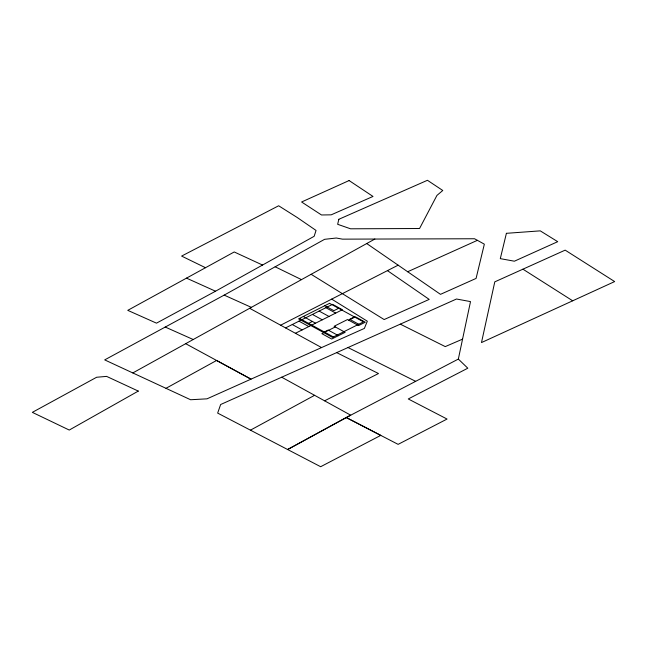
<?xml version="1.0" encoding="UTF-8"?>
<svg xmlns="http://www.w3.org/2000/svg" width="647" height="647" viewBox="0 0 647 647"><rect width="100%" height="100%" fill="white"/><g stroke="black" fill="none" stroke-linecap="round" stroke-linejoin="round"><path stroke-width="0.97" d="M458.343 359.077L467.805 368.2L408.273 398.964L447.053 419.046L398.123 444.36L346.234 417.525L458.343 359.077L470.506 301.599L456.491 299.011L220.643 404.521L217.659 413.101L320.653 466.713L380.784 435.382L346.234 417.525L287.632 449.511L350.706 415.188L281.696 377.201M262.545 265.044L234.222 251.966L127.758 310.35L156.493 323.16L215.524 291.215L314.143 236.309L316.051 230.445L297.143 217.457L278.647 205.77L181.605 256.083L205.503 267.712M331.693 299.116L367.318 321.203L364.366 328.417L207.032 398.827L190.59 399.741L104.685 359.894L224.169 295.113L324.592 239.317L336.311 238.023L342.465 239.147L474.55 238.751L484.344 244.17L476.079 278.42L440.486 294.345L366.728 243.539M132.821 372.931L374.864 239.042M165.988 388.313L216.583 360.468L251.012 379.15L185.673 343.686M250.438 430.166L314.588 395.309M280.62 325.206L398.148 265.165M324.6 400.8L378.495 373.537L336.666 352.623M285.553 327.908L332.566 304.341L342.417 309.727L295.412 333.286M308.57 323.363L312.404 321.446M338.64 308.287L333.892 310.673L324.802 305.707M324.333 331.976L328.166 330.051L338.43 335.68M354.402 316.901L349.655 319.278L358.745 324.244M335.292 326.937L321.858 333.666L331.717 339.044L345.142 332.315L334.095 326.282L347.528 319.545L358.575 325.587L365.288 322.214L355.438 316.836L348.725 320.2M407.667 271.748L477.397 240.328M522.93 269.176L494.785 281.857L481.489 342.57L614.65 281.574L565.171 250.138L522.93 269.176L572.692 300.806M462.565 339.141L445.257 346.606L400.299 324.147M165.203 327.034L193.218 339.521M186.514 278.137L215.524 291.215M224.169 295.113L251.343 307.365M275.161 266.782L301.486 279.633M348.021 347.544L415.657 381.334M325.853 307.705L335.704 313.091M319.133 311.078L328.991 316.456M312.42 314.442L322.271 319.82M303.314 316.48L315.558 323.193M299.48 318.397L333.423 336.941M298.987 321.171L308.845 326.557M292.274 324.535L302.125 329.921M249.669 308.296L321.567 347.568M311.126 274.288L384.148 319.553L429.196 299.399L387.448 270.624M338.834 219.293L337.661 224.307L350.561 228.795L419.555 228.512L436.943 195.41L442.774 190.485L427.449 180.287L338.834 219.293M506.399 233.316L500.301 258.638L514.389 261.202L557.722 241.679L540.253 230.858L506.399 233.316M138.288 391.087L69.253 430.053L32.35 412.357L96.629 377.258L106.593 376.384L138.288 391.087M329.549 303.33L298.566 318.858L332.509 337.394L363.493 321.866L329.549 303.33M349.097 180.553L301.607 201.993L321.502 214.974L331.191 214.836L373.004 196.445L349.097 180.553"/></g></svg>
